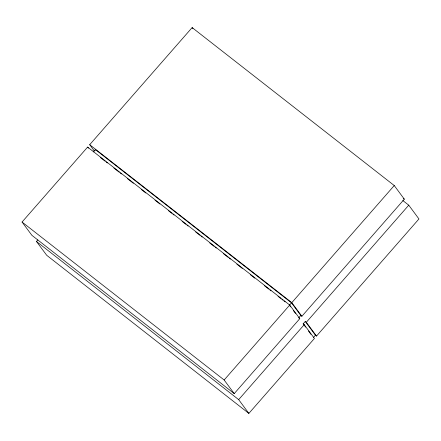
<?xml version="1.0" encoding="UTF-8"?>
<svg xmlns="http://www.w3.org/2000/svg" width="441" height="441" viewBox="0 0 441 441"><rect width="100%" height="100%" fill="white"/><g stroke="black" fill="none" stroke-linecap="round" stroke-linejoin="round"><path stroke-width="0.66" d="M22.05 222.038L87.616 147.085L289.72 305.04L299.792 318.661L234.226 393.615L31.917 235.345L22.05 222.038L224.155 379.993L234.226 393.615M94.435 151.087L89.699 144.703L192.138 27.59L394.248 185.545L404.32 199.167L301.876 316.28L300.806 315.442L291.507 302.857L95.339 149.549L93.249 151.93M402.798 200.517L408.763 205.181L418.95 218.962L316.511 336.07L306.324 322.288L305.255 321.45L303.165 323.837L304.235 324.675L314.427 338.456L248.862 413.41L46.729 255.311L36.471 241.475L37.827 239.926M289.423 305.244L291.507 302.857M224.155 379.993L289.72 305.04M301.876 316.28L291.804 302.653L394.248 185.545M300.806 315.442L298.722 317.823L299.792 318.661M248.862 413.41L238.675 399.629L304.235 324.675M306.324 322.288L408.763 205.181M313.358 337.619L315.442 335.232L305.255 321.45M403.234 198.318L404.32 199.167M89.699 144.703L291.804 302.653M100.294 157.437L105.173 161.246M106.259 162.095L107.339 162.944M113.844 168.027L119.263 172.26M120.349 173.104L121.429 173.952M127.394 178.611L133.353 183.269M141.484 189.624L145.817 193.009M155.028 200.208L159.907 204.023M168.578 210.798L171.83 213.339M172.911 214.188L173.997 215.032M182.122 221.388L185.915 224.353M187.001 225.197L188.087 226.046M195.672 231.977L200.005 235.362M201.09 236.211L202.176 237.06M209.762 242.985L214.094 246.376M215.18 247.219L216.266 248.068M223.311 253.575L228.184 257.384M229.27 258.233L230.351 259.082M236.856 264.165L242.274 268.398M250.405 274.749L254.738 278.139M264.495 285.762L268.828 289.147M269.914 289.996L270.995 290.845M278.039 296.346L280.752 298.469M281.832 299.312L282.918 300.161M284.004 301.01L285.084 301.853M315.442 335.232L316.511 336.07M36.471 241.475L238.675 399.629M192.138 27.59L192.926 28.659M95.339 149.549L96.127 150.613M87.616 147.085L88.404 148.148M289.825 305.789L290.636 306.886M293.463 310.712L295.487 313.446M303.165 323.837L305.613 327.145M308.463 331.004L310.911 334.311"/></g></svg>
